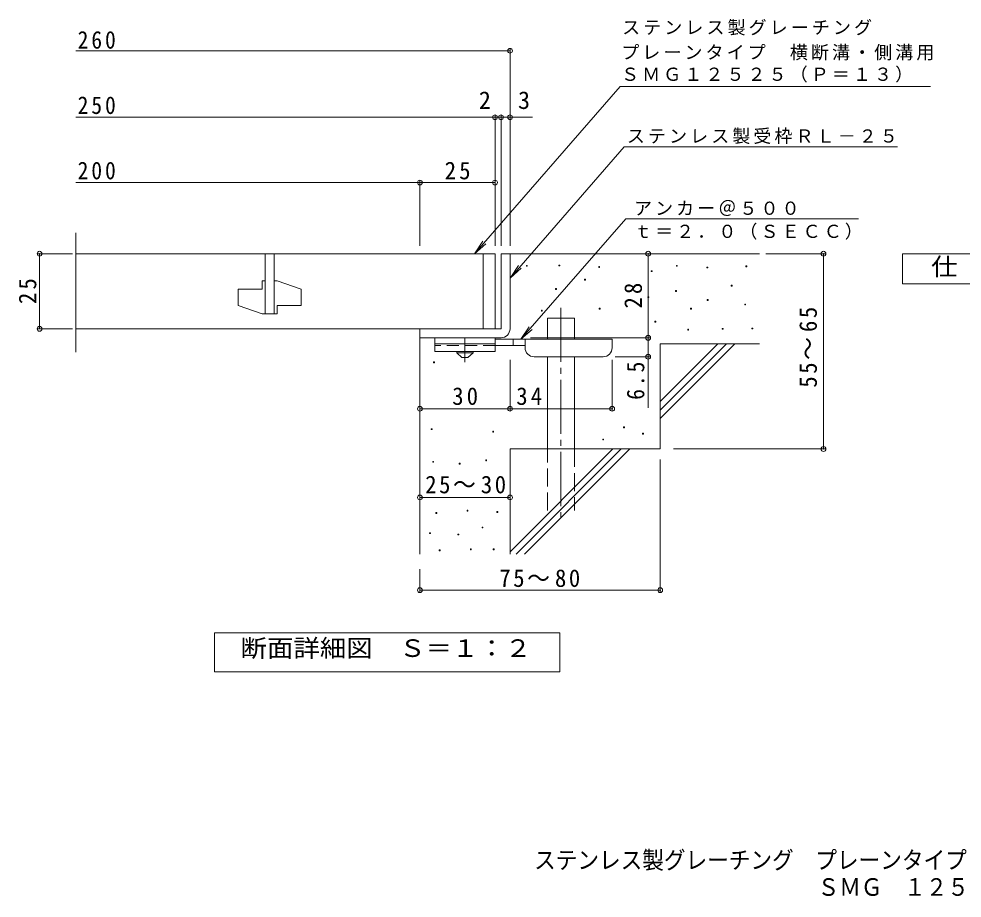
# Model space of a CAD drawing. Units: millimetres on the paper, enlarged 10 times, with parts at other scales. Extents: x -1708 to 1567, y -1369 to 1137.
# Drawn here: x -1708 to -138, y -1369 to 95 of the extents above; entities that cross this region are included whole.
import ezdxf
from ezdxf.enums import TextEntityAlignment as Align

# ---------------------------------------------------------------- set-up
doc = ezdxf.new("R2010")
doc.units = ezdxf.units.MM
doc.header["$LTSCALE"] = 10
doc.header["$PDMODE"] = 32
doc.header["$PDSIZE"] = 8
for name, pattern in [('CHAIN1', [8, 5, -1, 1, -1]), ('CHAIN2', [12, 9, -1, 1, -1]), ('DASHED2', [3, 2, -1]), ('DASHED3', [4, 3, -1])]:
    doc.linetypes.add(name, pattern=pattern)
for name, color, linetype, lineweight in [('D-0', 7, 'Continuous', 9), ('D-1', 2, 'Continuous', 9), ('D-2', 3, 'Continuous', 9), ('D-4', 7, 'Continuous', 9), ('D-5', 7, 'Continuous', 9), ('D-6', 6, 'Continuous', 9), ('D-9', 4, 'Continuous', 9)]:
    doc.layers.add(name, color=color, linetype=linetype, lineweight=lineweight)
doc.layers.add('F-5_F-5ﾚｲﾔ', color=2, linetype='Continuous')
doc.styles.add('ＭＳ ゴシック', font='')
doc.styles.get('ＭＳ ゴシック').set_extended_font_data('MS Gothic')

msp = doc.modelspace()

# ---------------------------------------------------------------- linework, layer by layer
at = {"layer": 'D-0'}
for points in [[(-863.28, -316.8), (-863.28, -315.3), (-861.78, -315.3), (-861.78, -316.8)], [(-809.14, -316.12), (-809.14, -314.62), (-807.64, -314.62), (-807.64, -316.12)], [(-742.82, -318.83), (-742.82, -317.33), (-741.32, -317.33), (-741.32, -318.83)], [(-655.52, -325.6), (-655.52, -324.1), (-654.02, -324.1), (-654.02, -325.6)], [(-613.56, -316.8), (-613.56, -315.3), (-612.06, -315.3), (-612.06, -316.8)], [(-562.8, -319.51), (-562.8, -318), (-561.3, -318), (-561.3, -319.51)], [(-497.83, -317.47), (-497.83, -315.97), (-496.33, -315.97), (-496.33, -317.47)], [(-766.5, -339.81), (-766.5, -338.31), (-765, -338.31), (-765, -339.81)], [(-814.55, -355.37), (-814.55, -353.87), (-813.05, -353.87), (-813.05, -355.37)], [(-614.91, -358.76), (-614.91, -357.26), (-613.41, -357.26), (-613.41, -358.76)], [(-522.2, -349.96), (-522.2, -348.46), (-520.7, -348.46), (-520.7, -349.96)], [(-660.93, -368.91), (-660.93, -367.41), (-659.43, -367.41), (-659.43, -368.91)], [(-562.12, -373.64), (-562.12, -372.14), (-560.62, -372.14), (-560.62, -373.64)], [(-838.24, -391.24), (-838.24, -389.74), (-836.74, -389.74), (-836.74, -391.24)], [(-742.14, -387.86), (-742.14, -386.36), (-740.64, -386.36), (-740.64, -387.86)], [(-589.87, -387.86), (-589.87, -386.36), (-588.37, -386.36), (-588.37, -387.86)], [(-499.86, -381.09), (-499.86, -379.59), (-498.36, -379.59), (-498.36, -381.09)], [(-649.43, -409.51), (-649.43, -408.01), (-647.93, -408.01), (-647.93, -409.51)], [(-594.61, -423.05), (-594.61, -421.55), (-593.11, -421.55), (-593.11, -423.05)], [(-537.09, -421.69), (-537.09, -420.19), (-535.59, -420.19), (-535.59, -421.69)], [(-487.68, -421.02), (-487.68, -419.52), (-486.18, -419.52), (-486.18, -421.02)], [(-1017.62, -477.4), (-1017.62, -475.9), (-1016.12, -475.9), (-1016.12, -477.4)], [(-1021.56, -588.56), (-1021.56, -587.06), (-1020.06, -587.06), (-1020.06, -588.56)], [(-919.27, -592.71), (-919.27, -591.21), (-917.77, -591.21), (-917.77, -592.71)], [(-701.58, -585.54), (-701.58, -584.04), (-700.08, -584.04), (-700.08, -585.54)], [(-669.73, -596.29), (-669.73, -594.79), (-668.23, -594.79), (-668.23, -596.29)], [(-736.1, -605.85), (-736.1, -604.35), (-734.6, -604.35), (-734.6, -605.85)], [(-1019.14, -642.99), (-1019.14, -641.49), (-1017.64, -641.49), (-1017.64, -642.99)], [(-930.83, -640.71), (-930.83, -639.21), (-929.33, -639.21), (-929.33, -640.71)], [(-974.98, -646.04), (-974.98, -644.54), (-973.48, -644.54), (-973.48, -646.04)], [(-1013.81, -728.26), (-1013.81, -726.76), (-1012.31, -726.76), (-1012.31, -728.26)], [(-962.04, -724.45), (-962.04, -722.95), (-960.54, -722.95), (-960.54, -724.45)], [(-912.17, -726.36), (-912.17, -724.86), (-910.67, -724.86), (-910.67, -726.36)], [(-936.92, -752.24), (-936.92, -750.74), (-935.42, -750.74), (-935.42, -752.24)], [(-1024.47, -761.76), (-1024.47, -760.26), (-1022.97, -760.26), (-1022.97, -761.76)], [(-977.27, -764.04), (-977.27, -762.54), (-975.77, -762.54), (-975.77, -764.04)], [(-1008.1, -790.31), (-1008.1, -788.81), (-1006.6, -788.81), (-1006.6, -790.31)], [(-956.33, -788.79), (-956.33, -787.29), (-954.83, -787.29), (-954.83, -788.79)], [(-918.26, -788.79), (-918.26, -787.29), (-916.76, -787.29), (-916.76, -788.79)]]:
    msp.add_lwpolyline(points, close=True, dxfattribs=at)
at = {"layer": 'D-1'}
for p, q in [((-905.4, -295.85), (-905.4, -420.85)), ((-890.4, -295.85), (-905.4, -295.85)), ((-890.4, -420.85), (-890.4, -295.85)), ((-905.4, -420.85), (-1040.4, -420.85)), ((-1040.4, -435.85), (-1040.4, -420.85)), ((-1040.4, -435.85), (-905.4, -435.85))]:
    msp.add_line(p, q, dxfattribs=at)
msp.add_arc((-905.4, -420.85), 15, 270, 0, dxfattribs=at)
at = {"layer": 'D-2'}
for p, q in [((-1613.07, -459.98), (-1613.07, -261.27)), ((-915.4, -295.85), (-1613.07, -295.85)), ((-1297.9, -295.85), (-1297.9, -395.85)), ((-1282.9, -295.85), (-1282.9, -395.85)), ((-935.4, -295.85), (-935.4, -420.85)), ((-915.4, -295.85), (-915.4, -420.85)), ((-1302.9, -340.85), (-1302.9, -354.6)), ((-1297.9, -340.85), (-1302.9, -340.85)), ((-1277.9, -340.85), (-1282.9, -340.85)), ((-1277.9, -340.85), (-1237.9, -354.6)), ((-1342.9, -354.6), (-1342.9, -382.1)), ((-1342.9, -354.6), (-1302.9, -354.6)), ((-1237.9, -354.6), (-1237.9, -382.1)), ((-1342.9, -382.1), (-1302.9, -395.85)), ((-1277.9, -382.1), (-1277.9, -395.85)), ((-1277.9, -382.1), (-1237.9, -382.1)), ((-1277.9, -395.85), (-1302.9, -395.85)), ((-1613.07, -420.85), (-915.4, -420.85))]:
    msp.add_line(p, q, dxfattribs=at)
at = {"layer": 'D-4'}
for p, q in [((-1613.07, 42.02), (-890.4, 42.02)), ((-890.4, -282.89), (-890.4, 45.02)), ((-1613.07, -68.68), (-915.4, -68.68)), ((-915.4, -282.89), (-915.4, -65.68)), ((-915.4, -68.68), (-910.4, -68.68)), ((-910.4, -68.68), (-852.74, -68.68)), ((-905.4, -282.89), (-905.4, -65.68)), ((-1613.07, -177.43), (-1040.4, -177.43)), ((-1040.4, -282.89), (-1040.4, -174.43)), ((-1040.4, -177.43), (-915.4, -177.43)), ((-1618.42, -295.85), (-1676.47, -295.85)), ((-1673.47, -420.85), (-1673.47, -295.85)), ((-660.44, -435.85), (-660.44, -295.85)), ((-464.37, -295.85), (-365.72, -295.85)), ((-368.72, -620.85), (-368.72, -295.85)), ((-1618.42, -420.85), (-1676.47, -420.85)), ((-856.39, -435.85), (-657.44, -435.85)), ((-660.44, -435.85), (-660.44, -552.6)), ((-657.44, -467.35), (-715.39, -467.35)), ((-890.39, -556.95), (-890.39, -472.35)), ((-720.39, -556.95), (-720.39, -472.35)), ((-618.17, -620.85), (-365.72, -620.85)), ((-640.4, -638.35), (-640.4, -858.93)), ((-1040.4, -701.47), (-890.4, -701.47)), ((-1040.4, -820.85), (-1040.4, -858.93)), ((-1040.4, -855.93), (-640.4, -855.93))]:
    msp.add_line(p, q, dxfattribs=at)
msp.add_lwpolyline([(-1040.39, -553.95), (-890.39, -553.95), (-720.39, -553.95)], dxfattribs=at)
for p in [(-890.4, 42.02), (-915.4, -68.68), (-905.4, -68.68), (-890.4, -68.68), (-1040.4, -177.43), (-915.4, -177.43), (-1673.47, -295.85), (-660.44, -295.85), (-368.72, -295.85), (-1673.47, -420.85), (-660.44, -435.85), (-660.44, -467.35), (-1040.39, -553.95), (-890.39, -553.95), (-720.39, -553.95), (-368.72, -620.85), (-1040.4, -701.47), (-890.4, -701.47), (-1040.4, -855.93), (-640.4, -855.93)]:
    msp.add_point(p, dxfattribs=at)
at = {"layer": 'D-5'}
for p, q in [((-707.14, -17.23), (-190.34, -17.23)), ((-700.31, -118.09), (-245.72, -118.09)), ((-697.73, -237.8), (-872.28, -438.35)), ((-697.73, -237.8), (-310.45, -237.8)), ((-949.64, -295.85), (-935.83, -275.01)), ((-890.4, -336.49), (-871.67, -319.94)), ((-872.28, -438.35), (-858.47, -417.51)), ((-872.28, -438.35), (-853.55, -421.79))]:
    msp.add_line(p, q, dxfattribs=at)
for points in [[(-707.14, -17.23), (-949.64, -295.85), (-930.91, -279.3)], [(-700.31, -118.09), (-890.4, -336.49), (-876.59, -315.65)]]:
    msp.add_lwpolyline(points, dxfattribs=at)
for points in [[(-236.99, -345.85), (-236.99, -295.85), (-11.99, -295.85), (-11.99, -345.85)], [(-1382.4, -991.79), (-1382.4, -926.79), (-807.4, -926.79), (-807.4, -991.79)]]:
    msp.add_lwpolyline(points, close=True, dxfattribs=at)
at = {"layer": 'D-6'}
for p, q in [((-890.4, -295.85), (-475.4, -295.85)), ((-828.11, -438.35), (-828.11, -403.35)), ((-828.11, -403.35), (-783.11, -403.35)), ((-783.11, -438.35), (-783.11, -403.35)), ((-1040.4, -435.85), (-1040.4, -795.85)), ((-640.4, -541.86), (-544.39, -445.85)), ((-640.4, -445.85), (-475.4, -445.85)), ((-640.4, -556), (-530.25, -445.85)), ((-640.4, -445.85), (-640.4, -620.85)), ((-640.4, -570.14), (-516.11, -445.85)), ((-828.11, -620.85), (-828.11, -467.35)), ((-783.11, -620.85), (-783.11, -467.35)), ((-890.4, -620.85), (-890.4, -795.85)), ((-890.4, -620.85), (-640.4, -620.85)), ((-890.4, -791.86), (-719.39, -620.85)), ((-880.25, -795.85), (-705.25, -620.85)), ((-866.11, -795.85), (-691.11, -620.85))]:
    msp.add_line(p, q, dxfattribs=at)
at = {"layer": 'D-6', "linetype": 'CHAIN2'}
msp.add_line((-805.61, -385.89), (-805.61, -734.18), dxfattribs=at)
at = {"layer": 'D-6', "linetype": 'DASHED3'}
for p, q in [((-828.11, -723.35), (-828.11, -620.85)), ((-783.11, -620.85), (-783.11, -723.35))]:
    msp.add_line(p, q, dxfattribs=at)
at = {"layer": 'D-9', "color": 3}
for p, q in [((-1015.39, -435.85), (-1015.39, -458.35)), ((-915.39, -435.85), (-1015.39, -435.85)), ((-915.39, -435.85), (-915.39, -458.35)), ((-915.39, -445.85), (-1015.39, -445.85)), ((-915.39, -458.35), (-1015.39, -458.35))]:
    msp.add_line(p, q, dxfattribs=at)
at = {"layer": 'D-9', "linetype": 'CHAIN1'}
msp.add_line((-965.39, -476.09), (-965.39, -435.85), dxfattribs=at)
at = {"layer": 'D-9'}
for p, q in [((-720.39, -438.35), (-915.39, -438.35)), ((-885.39, -448.35), (-885.39, -438.35)), ((-865.39, -452.35), (-865.39, -438.35)), ((-720.39, -452.35), (-720.39, -438.35)), ((-865.37, -448.35), (-915.39, -448.35)), ((-850.39, -467.35), (-735.39, -467.35))]:
    msp.add_line(p, q, dxfattribs=at)
at = {"layer": 'D-9', "color": 3, "linetype": 'DASHED2'}
msp.add_line((-915.39, -448.35), (-1015.39, -448.35), dxfattribs=at)
at = {"layer": 'D-9', "color": 2}
for p, q in [((-979.14, -460.85), (-979.14, -458.35)), ((-979.14, -460.85), (-970.39, -468.35)), ((-979.14, -460.85), (-951.64, -460.85)), ((-970.39, -468.35), (-960.39, -468.35)), ((-960.39, -468.35), (-951.64, -460.85)), ((-951.64, -460.85), (-951.64, -458.35))]:
    msp.add_line(p, q, dxfattribs=at)
at = {"layer": 'D-9'}
for centre, start, end in [((-850.39, -452.35), 180, 270), ((-735.39, -452.35), 270, 0)]:
    msp.add_arc(centre, 15, start, end, dxfattribs=at)

# ---------------------------------------------------------------- texts
at = {"layer": 'D-4', "color": 2, "style": 'ＭＳ ゴシック'}
for s, p in [('2', (-942.24, -63.68)), ('3', (-877.1, -63.68))]:
    msp.add_text(s, height=29.33, dxfattribs=at).set_placement(p, align=Align.BOTTOM_LEFT)
at = {"layer": 'D-4', "color": 2, "char_height": 29.33, "attachment_point": 7, "style": 'ＭＳ ゴシック'}
for s, insert in [('\\T1.27;\\W0.9;260', (-1610.18, 45.08)), ('\\T1.27;\\W0.9;250', (-1610.18, -63.68)), ('\\T1.27;\\W0.9;200', (-1610.18, -172.43)), ('\\T1.27;\\W0.95;25', (-999.15, -172.43)), ('\\T1.27;\\W0.95;30', (-986.64, -547.95)), ('\\T1.27;\\W0.95;34', (-880.03, -547.95)), ('\\T1.22;\\W0.95;25～30', (-1031.65, -695.11)), ('\\T1.22;\\W0.95;75～80', (-908.27, -850.93))]:
    msp.add_mtext(s, dxfattribs=dict(at, insert=insert))
at = {"layer": 'D-4', "color": 2, "char_height": 29.33, "attachment_point": 7, "rotation": 90, "style": 'ＭＳ ゴシック'}
for s, insert in [('\\T1.27;\\W0.95;25', (-1678.47, -379.6)), ('\\T1.27;\\W0.95;28', (-670.44, -387.1)), ('\\T1.22;\\W0.95;55～65', (-379.25, -518.85)), ('\\T1.27;\\W0.9;6.5', (-666.44, -539.04))]:
    msp.add_mtext(s, dxfattribs=dict(at, insert=insert))
at = {"layer": 'D-5', "color": 2, "style": 'ＭＳ ゴシック', "width": 1.1}
for s, p in [('仕\u3000様', (-189.49, -340.85)), ('断面詳細図\u3000Ｓ＝１：２', (-1338.97, -975.82))]:
    msp.add_text(s, height=29.33, dxfattribs=at).set_placement(p, align=Align.BOTTOM_LEFT)
at = {"layer": 'D-5', "char_height": 21.99, "attachment_point": 7, "style": 'ＭＳ ゴシック'}
for s, insert in [('\\T1.17;ステンレス製グレーチング', (-703.83, 67.44)), ('\\T1.17;プレーンタイプ\u3000横断溝・側溝用', (-705.38, 25.78)), ('\\T1.17;ＳＭＧ１２５２５（Ｐ＝１３）', (-705.6, -10.94)), ('\\T1.17;ステンレス製受枠ＲＬ－２５', (-695.93, -113.33)), ('\\T1.17;アンカー＠５００', (-684.09, -233.14)), ('\\T1.17;ｔ＝２．０（ＳＥＣＣ）', (-684.09, -272.46))]:
    msp.add_mtext(s, dxfattribs=dict(at, insert=insert))
at = {"layer": 'F-5_F-5ﾚｲﾔ', "style": 'ＭＳ ゴシック', "width": 0.9}
for s, p in [('ステンレス製グレーチング\u3000プレーンタイプ\u3000横断溝・側溝用', (-850.3, -1328.55)), ('ＳＭＧ\u3000１２５２５（Ｐ＝１３）＋ＲＬ－２５', (-378.47, -1373.48))]:
    msp.add_text(s, height=29.33, dxfattribs=at).set_placement(p, align=Align.BOTTOM_LEFT)

doc.saveas('drawing.dxf')
